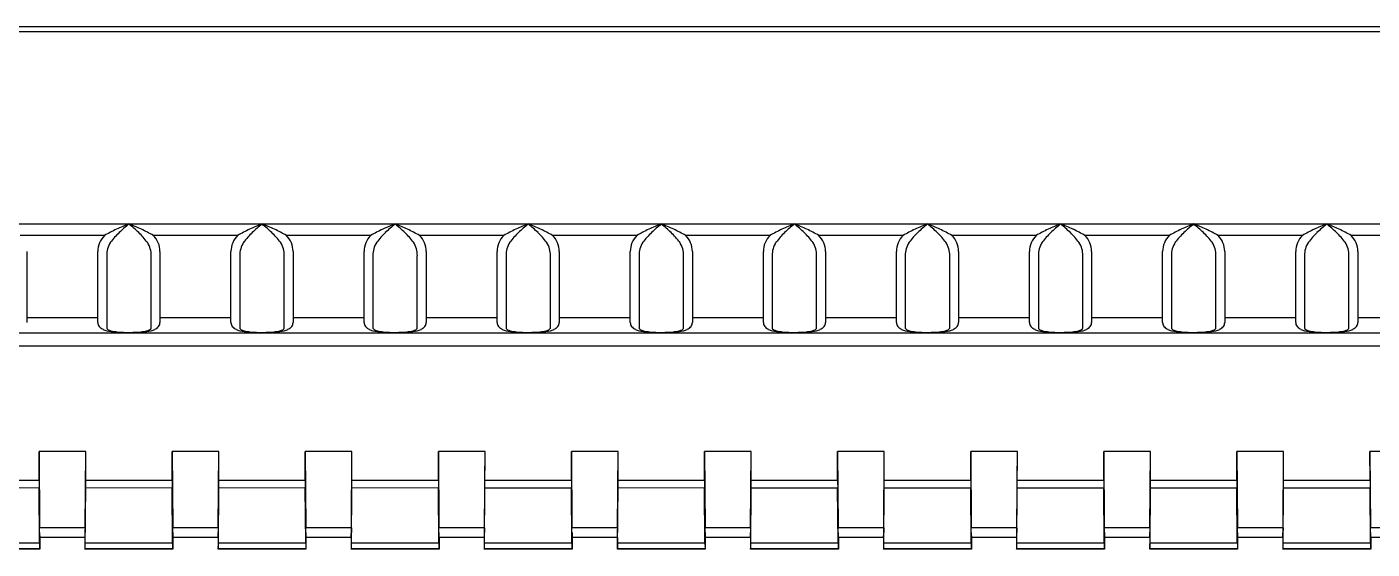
# Model space of a CAD drawing. Extents: x 0 to 137, y -8 to 70.
# Drawn here: x 30.2 to 60.52, y 10.03 to 21.8 of the extents above; entities that cross this region are included whole.
import ezdxf

# ---------------------------------------------------------------- set-up
doc = ezdxf.new("R2010")
doc.units = 0
doc.header["$LTSCALE"] = 0.5
doc.layers.add('MSM_CONTINUOUS', color=7, linetype='CONTINUOUS')

msp = doc.modelspace()

# ---------------------------------------------------------------- linework, layer by layer
at = {"layer": 'MSM_CONTINUOUS'}
for p, q in [((95.7, 21.802), (5.3, 21.802)), ((95.7, 21.691), (5.3, 21.691)), ((5.3, 17.36), (95.7, 17.36)), ((31.951, 17.099), (30.049, 17.099)), ((34.951, 17.099), (33.049, 17.099)), ((37.951, 17.099), (36.049, 17.099)), ((40.951, 17.099), (39.049, 17.099)), ((43.951, 17.099), (42.049, 17.099)), ((46.951, 17.099), (45.049, 17.099)), ((49.951, 17.099), (48.049, 17.099)), ((52.951, 17.099), (51.049, 17.099)), ((55.951, 17.099), (54.05, 17.099)), ((58.951, 17.099), (57.05, 17.099)), ((61.951, 17.099), (60.05, 17.099)), ((30.2, 16.738), (30.2, 15.137)), ((31.8, 15.137), (31.8, 16.738)), ((33.2, 16.738), (33.2, 15.137)), ((34.8, 15.137), (34.8, 16.738)), ((36.2, 16.738), (36.2, 15.137)), ((37.8, 15.137), (37.8, 16.738)), ((39.2, 16.738), (39.2, 15.137)), ((40.8, 15.137), (40.8, 16.738)), ((42.2, 16.738), (42.2, 15.137)), ((43.8, 15.137), (43.8, 16.738)), ((45.2, 16.738), (45.2, 15.137)), ((46.8, 15.137), (46.8, 16.738)), ((48.2, 16.738), (48.2, 15.137)), ((49.8, 15.137), (49.8, 16.738)), ((51.2, 16.738), (51.2, 15.137)), ((52.8, 15.137), (52.8, 16.738)), ((54.2, 16.738), (54.2, 15.137)), ((55.8, 15.137), (55.8, 16.738)), ((57.2, 16.738), (57.2, 15.137)), ((58.8, 15.137), (58.8, 16.738)), ((60.2, 16.738), (60.2, 15.137)), ((32, 16.643), (32, 15.014)), ((33, 15.014), (33, 16.643)), ((35, 16.643), (35, 15.014)), ((36, 15.014), (36, 16.643)), ((38, 16.643), (38, 15.014)), ((39, 15.014), (39, 16.643)), ((41, 16.643), (41, 15.014)), ((42, 15.014), (42, 16.643)), ((44, 16.643), (44, 15.014)), ((45, 15.014), (45, 16.643)), ((47, 16.643), (47, 15.014)), ((48, 15.014), (48, 16.643)), ((50, 16.643), (50, 15.014)), ((51, 15.014), (51, 16.643)), ((53, 16.643), (53, 15.014)), ((54, 15.014), (54, 16.643)), ((56, 16.643), (56, 15.014)), ((57, 15.014), (57, 16.643)), ((59, 16.643), (59, 15.014)), ((60, 15.014), (60, 16.643)), ((31.8, 15.242), (30.2, 15.242)), ((34.8, 15.242), (33.2, 15.242)), ((37.8, 15.242), (36.2, 15.242)), ((40.8, 15.242), (39.2, 15.242)), ((43.8, 15.242), (42.2, 15.242)), ((46.8, 15.242), (45.2, 15.242)), ((49.8, 15.242), (48.2, 15.242)), ((52.8, 15.242), (51.2, 15.242)), ((55.8, 15.242), (54.2, 15.242)), ((58.8, 15.242), (57.2, 15.242)), ((61.8, 15.242), (60.2, 15.242)), ((95.7, 14.897), (5.3, 14.897)), ((22, 14.609), (95.7, 14.609)), ((31.526, 12.231), (30.474, 12.231)), ((30.475, 11.579), (30.474, 12.231)), ((30.474, 12.231), (30.486, 10.508)), ((31.514, 10.508), (31.526, 12.231)), ((31.525, 11.579), (31.526, 12.231)), ((34.526, 12.231), (33.474, 12.231)), ((33.475, 11.579), (33.474, 12.231)), ((33.474, 12.231), (33.486, 10.508)), ((34.514, 10.508), (34.526, 12.231)), ((34.525, 11.579), (34.526, 12.231)), ((37.526, 12.231), (36.474, 12.231)), ((36.475, 11.579), (36.474, 12.231)), ((36.474, 12.231), (36.486, 10.508)), ((37.514, 10.508), (37.526, 12.231)), ((37.525, 11.579), (37.526, 12.231)), ((40.526, 12.231), (39.474, 12.231)), ((39.475, 11.579), (39.474, 12.231)), ((39.474, 12.231), (39.486, 10.508)), ((40.514, 10.508), (40.526, 12.231)), ((40.525, 11.579), (40.526, 12.231)), ((43.526, 12.231), (42.474, 12.231)), ((42.475, 11.579), (42.474, 12.231)), ((42.474, 12.231), (42.486, 10.508)), ((43.514, 10.508), (43.526, 12.231)), ((43.525, 11.579), (43.526, 12.231)), ((46.526, 12.231), (45.474, 12.231)), ((45.475, 11.579), (45.474, 12.231)), ((45.474, 12.231), (45.486, 10.508)), ((46.514, 10.508), (46.526, 12.231)), ((46.525, 11.579), (46.526, 12.231)), ((49.526, 12.231), (48.474, 12.231)), ((48.475, 11.579), (48.474, 12.231)), ((48.474, 12.231), (48.486, 10.508)), ((49.514, 10.508), (49.526, 12.231)), ((49.525, 11.579), (49.526, 12.231)), ((52.526, 12.231), (51.474, 12.231)), ((51.475, 11.579), (51.474, 12.231)), ((51.474, 12.231), (51.486, 10.508)), ((52.514, 10.508), (52.526, 12.231)), ((52.525, 11.579), (52.526, 12.231)), ((55.526, 12.231), (54.474, 12.231)), ((54.475, 11.579), (54.474, 12.231)), ((54.474, 12.231), (54.486, 10.508)), ((55.514, 10.508), (55.526, 12.231)), ((55.525, 11.579), (55.526, 12.231)), ((58.526, 12.231), (57.474, 12.231)), ((57.475, 11.579), (57.474, 12.231)), ((57.474, 12.231), (57.486, 10.508)), ((58.514, 10.508), (58.526, 12.231)), ((58.525, 11.579), (58.526, 12.231)), ((61.526, 12.231), (60.474, 12.231)), ((60.475, 11.579), (60.474, 12.231)), ((60.474, 12.231), (60.486, 10.508)), ((30.475, 11.579), (28.525, 11.579)), ((33.475, 11.579), (31.525, 11.579)), ((36.475, 11.579), (34.525, 11.579)), ((39.475, 11.579), (37.525, 11.579)), ((42.475, 11.579), (40.525, 11.579)), ((45.475, 11.579), (43.525, 11.579)), ((48.475, 11.579), (46.525, 11.579)), ((51.475, 11.579), (49.525, 11.579)), ((54.475, 11.579), (52.525, 11.579)), ((57.475, 11.579), (55.525, 11.579)), ((60.475, 11.579), (58.525, 11.579)), ((30.475, 11.408), (28.525, 11.407)), ((30.484, 10.169), (30.475, 11.407)), ((31.516, 10.169), (31.525, 11.408)), ((33.475, 11.408), (31.525, 11.407)), ((33.484, 10.169), (33.475, 11.407)), ((34.516, 10.169), (34.525, 11.408)), ((36.475, 11.408), (34.525, 11.407)), ((36.484, 10.169), (36.475, 11.407)), ((37.516, 10.169), (37.525, 11.408)), ((39.475, 11.408), (37.525, 11.407)), ((39.484, 10.169), (39.475, 11.407)), ((40.516, 10.169), (40.525, 11.408)), ((42.475, 11.407), (40.525, 11.407)), ((42.484, 10.169), (42.475, 11.407)), ((43.516, 10.169), (43.525, 11.408)), ((45.475, 11.408), (43.525, 11.407)), ((45.484, 10.169), (45.475, 11.407)), ((46.516, 10.169), (46.525, 11.408)), ((48.475, 11.407), (46.525, 11.407)), ((48.484, 10.169), (48.475, 11.407)), ((49.516, 10.169), (49.525, 11.408)), ((51.475, 11.407), (49.525, 11.407)), ((51.484, 10.169), (51.475, 11.407)), ((52.516, 10.169), (52.525, 11.408)), ((54.475, 11.407), (52.525, 11.407)), ((54.484, 10.169), (54.475, 11.407)), ((55.516, 10.169), (55.525, 11.408)), ((57.475, 11.407), (55.525, 11.407)), ((57.484, 10.169), (57.475, 11.407)), ((58.516, 10.169), (58.525, 11.408)), ((60.475, 11.407), (58.525, 11.407)), ((60.484, 10.169), (60.475, 11.407)), ((31.514, 10.508), (30.486, 10.508)), ((34.514, 10.508), (33.486, 10.508)), ((37.514, 10.508), (36.486, 10.508)), ((40.514, 10.508), (39.486, 10.508)), ((43.514, 10.508), (42.486, 10.508)), ((46.514, 10.508), (45.486, 10.508)), ((49.514, 10.508), (48.486, 10.508)), ((52.514, 10.508), (51.486, 10.508)), ((55.514, 10.508), (54.486, 10.508)), ((58.514, 10.508), (57.486, 10.508)), ((61.514, 10.508), (60.486, 10.508)), ((30.491, 10.031), (28.509, 10.031)), ((28.514, 10.041), (30.486, 10.041)), ((28.516, 10.169), (30.484, 10.169)), ((30.491, 10.031), (30.486, 10.041)), ((30.49, 10.295), (30.491, 10.293)), ((31.51, 10.295), (30.49, 10.295)), ((30.491, 10.293), (30.491, 10.031)), ((31.509, 10.293), (30.491, 10.293)), ((31.51, 10.295), (31.509, 10.293)), ((31.509, 10.293), (31.509, 10.031)), ((31.509, 10.031), (31.514, 10.041)), ((33.491, 10.031), (31.509, 10.031)), ((31.514, 10.041), (33.486, 10.041)), ((31.516, 10.169), (33.484, 10.169)), ((33.491, 10.031), (33.486, 10.041)), ((33.49, 10.295), (33.491, 10.293)), ((34.51, 10.295), (33.49, 10.295)), ((33.491, 10.293), (33.491, 10.031)), ((34.509, 10.293), (33.491, 10.293)), ((34.51, 10.295), (34.509, 10.293)), ((34.509, 10.293), (34.509, 10.031)), ((34.509, 10.031), (34.514, 10.041)), ((36.491, 10.031), (34.509, 10.031)), ((34.514, 10.041), (36.486, 10.041)), ((34.516, 10.169), (36.484, 10.169)), ((36.491, 10.031), (36.486, 10.041)), ((36.49, 10.295), (36.491, 10.293)), ((37.51, 10.295), (36.49, 10.295)), ((36.491, 10.293), (36.491, 10.031)), ((37.509, 10.293), (36.491, 10.293)), ((37.51, 10.295), (37.509, 10.293)), ((37.509, 10.293), (37.509, 10.031)), ((37.509, 10.031), (37.514, 10.041)), ((39.491, 10.031), (37.509, 10.031)), ((37.514, 10.041), (39.486, 10.041)), ((37.516, 10.169), (39.484, 10.169)), ((39.491, 10.031), (39.486, 10.041)), ((39.49, 10.295), (39.491, 10.293)), ((40.51, 10.295), (39.49, 10.295)), ((39.491, 10.293), (39.491, 10.031)), ((40.509, 10.293), (39.491, 10.293)), ((40.51, 10.295), (40.509, 10.293)), ((40.509, 10.293), (40.509, 10.031)), ((40.509, 10.031), (40.514, 10.041)), ((42.491, 10.031), (40.509, 10.031)), ((40.514, 10.041), (42.486, 10.041)), ((40.516, 10.169), (42.484, 10.169)), ((42.491, 10.031), (42.486, 10.041)), ((42.49, 10.295), (42.491, 10.293)), ((43.51, 10.295), (42.49, 10.295)), ((42.491, 10.293), (42.491, 10.031)), ((43.509, 10.293), (42.491, 10.293)), ((43.51, 10.295), (43.509, 10.293)), ((43.509, 10.293), (43.509, 10.031)), ((43.509, 10.031), (43.514, 10.041)), ((45.491, 10.031), (43.509, 10.031)), ((43.514, 10.041), (45.486, 10.041)), ((43.516, 10.169), (45.484, 10.169)), ((45.491, 10.031), (45.486, 10.041)), ((45.49, 10.295), (45.491, 10.293)), ((46.51, 10.295), (45.49, 10.295)), ((45.491, 10.293), (45.491, 10.031)), ((46.509, 10.293), (45.491, 10.293)), ((46.51, 10.295), (46.509, 10.293)), ((46.509, 10.293), (46.509, 10.031)), ((46.509, 10.031), (46.514, 10.041)), ((48.491, 10.031), (46.509, 10.031)), ((46.514, 10.041), (48.486, 10.041)), ((46.516, 10.169), (48.484, 10.169)), ((48.491, 10.031), (48.486, 10.041)), ((48.49, 10.295), (48.491, 10.293)), ((49.51, 10.295), (48.49, 10.295)), ((48.491, 10.293), (48.491, 10.031)), ((49.509, 10.293), (48.491, 10.293)), ((49.51, 10.295), (49.509, 10.293)), ((49.509, 10.293), (49.509, 10.031)), ((49.509, 10.031), (49.514, 10.041)), ((51.491, 10.031), (49.509, 10.031)), ((49.514, 10.041), (51.486, 10.041)), ((49.516, 10.169), (51.484, 10.169)), ((51.491, 10.031), (51.486, 10.041)), ((51.49, 10.295), (51.491, 10.293)), ((52.51, 10.295), (51.49, 10.295)), ((51.491, 10.293), (51.491, 10.031)), ((52.509, 10.293), (51.491, 10.293)), ((52.51, 10.295), (52.509, 10.293)), ((52.509, 10.293), (52.509, 10.031)), ((52.509, 10.031), (52.514, 10.041)), ((54.491, 10.031), (52.509, 10.031)), ((52.514, 10.041), (54.486, 10.041)), ((52.516, 10.169), (54.484, 10.169)), ((54.491, 10.031), (54.486, 10.041)), ((54.49, 10.295), (54.491, 10.293)), ((55.51, 10.295), (54.49, 10.295)), ((54.491, 10.293), (54.491, 10.031)), ((55.509, 10.293), (54.491, 10.293)), ((55.51, 10.295), (55.509, 10.293)), ((55.509, 10.293), (55.509, 10.031)), ((55.509, 10.031), (55.514, 10.041)), ((57.491, 10.031), (55.509, 10.031)), ((55.514, 10.041), (57.486, 10.041)), ((55.516, 10.169), (57.484, 10.169)), ((57.491, 10.031), (57.486, 10.041)), ((57.49, 10.295), (57.491, 10.293)), ((58.51, 10.295), (57.49, 10.295)), ((57.491, 10.293), (57.491, 10.031)), ((58.509, 10.293), (57.491, 10.293)), ((58.51, 10.295), (58.509, 10.293)), ((58.509, 10.293), (58.509, 10.031)), ((58.509, 10.031), (58.514, 10.041)), ((60.491, 10.031), (58.509, 10.031)), ((58.514, 10.041), (60.486, 10.041)), ((58.516, 10.169), (60.484, 10.169)), ((60.491, 10.031), (60.486, 10.041)), ((60.49, 10.295), (60.491, 10.293)), ((61.51, 10.295), (60.49, 10.295)), ((60.491, 10.293), (60.491, 10.031)), ((61.509, 10.293), (60.491, 10.293))]:
    msp.add_line(p, q, dxfattribs=at)
for centre, radius, start, end in [((35.323, 10.343), 7.563, 111.9132, 114.2195), ((34.869, 14.442), 3.758, 129.0854, 133.5604), ((29.677, 10.343), 7.563, 65.7805, 68.0868), ((30.131, 14.442), 3.758, 46.4396, 50.9146), ((38.323, 10.343), 7.563, 111.9132, 114.2195), ((37.869, 14.442), 3.758, 129.0854, 133.5604), ((32.677, 10.343), 7.563, 65.7805, 68.0868), ((33.131, 14.442), 3.758, 46.4396, 50.9146), ((41.323, 10.343), 7.563, 111.9132, 114.2195), ((40.869, 14.442), 3.758, 129.0854, 133.5604), ((35.677, 10.343), 7.563, 65.7805, 68.0868), ((36.131, 14.442), 3.758, 46.4396, 50.9146), ((44.323, 10.343), 7.563, 111.9132, 114.2195), ((43.869, 14.442), 3.758, 129.0854, 133.5604), ((38.677, 10.343), 7.563, 65.7805, 68.0868), ((39.131, 14.442), 3.758, 46.4396, 50.9146), ((47.323, 10.343), 7.563, 111.9132, 114.2195), ((46.869, 14.442), 3.758, 129.0854, 133.5604), ((41.677, 10.343), 7.563, 65.7805, 68.0868), ((42.131, 14.442), 3.758, 46.4396, 50.9146), ((50.323, 10.343), 7.563, 111.9132, 114.2195), ((49.869, 14.442), 3.758, 129.0854, 133.5604), ((44.677, 10.343), 7.563, 65.7805, 68.0868), ((45.131, 14.442), 3.758, 46.4396, 50.9146), ((53.323, 10.343), 7.563, 111.9132, 114.2195), ((52.869, 14.442), 3.758, 129.0854, 133.5604), ((47.677, 10.343), 7.563, 65.7805, 68.0868), ((48.131, 14.442), 3.758, 46.4396, 50.9146), ((56.323, 10.343), 7.563, 111.9132, 114.2195), ((55.869, 14.442), 3.758, 129.0854, 133.5604), ((50.677, 10.343), 7.563, 65.7805, 68.0868), ((51.131, 14.442), 3.758, 46.4396, 50.9146), ((59.323, 10.343), 7.563, 111.9132, 114.2195), ((58.869, 14.442), 3.758, 129.0854, 133.5604), ((53.677, 10.343), 7.563, 65.7805, 68.0868), ((54.131, 14.442), 3.758, 46.4396, 50.9146), ((62.323, 10.343), 7.563, 111.9132, 114.2195), ((61.869, 14.442), 3.758, 129.0854, 133.5604), ((56.677, 10.343), 7.563, 65.7805, 68.0868), ((57.131, 14.442), 3.758, 46.4396, 50.9146), ((32.307, 16.738), 0.507, 134.668, 180), ((33.433, 14.604), 2.903, 114.7128, 120.7223), ((33.37, 16.01), 1.589, 133.3172, 143.903), ((31.63, 16.01), 1.589, 36.097, 46.6828), ((31.567, 14.604), 2.903, 59.2777, 65.2872), ((32.693, 16.738), 0.507, 0, 45.332), ((35.307, 16.738), 0.507, 134.668, 180), ((36.433, 14.604), 2.903, 114.7128, 120.7223), ((36.37, 16.01), 1.589, 133.3172, 143.903), ((34.63, 16.01), 1.589, 36.097, 46.6828), ((34.567, 14.604), 2.903, 59.2777, 65.2872), ((35.693, 16.738), 0.507, 0, 45.332), ((38.307, 16.738), 0.507, 134.668, 180), ((39.433, 14.604), 2.903, 114.7128, 120.7223), ((39.37, 16.01), 1.589, 133.3172, 143.903), ((37.63, 16.01), 1.589, 36.097, 46.6828), ((37.567, 14.604), 2.903, 59.2777, 65.2872), ((38.693, 16.738), 0.507, 0, 45.332), ((41.307, 16.738), 0.507, 134.668, 180), ((42.433, 14.604), 2.903, 114.7128, 120.7223), ((42.37, 16.01), 1.589, 133.3172, 143.903), ((40.63, 16.01), 1.589, 36.097, 46.6828), ((40.567, 14.604), 2.903, 59.2777, 65.2872), ((41.693, 16.738), 0.507, 0, 45.332), ((44.307, 16.738), 0.507, 134.668, 180), ((45.433, 14.604), 2.903, 114.7128, 120.7223), ((45.37, 16.01), 1.589, 133.3172, 143.903), ((43.63, 16.01), 1.589, 36.097, 46.6828), ((43.567, 14.604), 2.903, 59.2777, 65.2872), ((44.693, 16.738), 0.507, 0, 45.332), ((47.307, 16.738), 0.507, 134.668, 180), ((48.433, 14.604), 2.903, 114.7128, 120.7223), ((48.37, 16.01), 1.589, 133.3172, 143.903), ((46.63, 16.01), 1.589, 36.097, 46.6828), ((46.567, 14.604), 2.903, 59.2777, 65.2872), ((47.693, 16.738), 0.507, 0, 45.332), ((50.307, 16.738), 0.507, 134.668, 180), ((51.433, 14.604), 2.903, 114.7128, 120.7223), ((51.37, 16.01), 1.589, 133.3172, 143.903), ((49.63, 16.01), 1.589, 36.097, 46.6828), ((49.567, 14.604), 2.903, 59.2777, 65.2872), ((50.693, 16.738), 0.507, 0, 45.332), ((53.307, 16.738), 0.507, 134.668, 180), ((54.433, 14.604), 2.903, 114.7128, 120.7223), ((54.37, 16.01), 1.589, 133.3172, 143.903), ((52.63, 16.01), 1.589, 36.097, 46.6828), ((52.567, 14.604), 2.903, 59.2777, 65.2872), ((53.693, 16.738), 0.507, 0, 45.332), ((56.307, 16.738), 0.507, 134.668, 180), ((57.433, 14.604), 2.903, 114.7128, 120.7223), ((57.37, 16.01), 1.589, 133.3172, 143.903), ((55.63, 16.01), 1.589, 36.097, 46.6828), ((55.567, 14.604), 2.903, 59.2777, 65.2872), ((56.693, 16.738), 0.507, 0, 45.332), ((59.307, 16.738), 0.507, 134.668, 180), ((60.433, 14.604), 2.903, 114.7128, 120.7223), ((60.37, 16.01), 1.589, 133.3172, 143.903), ((58.63, 16.01), 1.589, 36.097, 46.6828), ((58.567, 14.604), 2.903, 59.2777, 65.2872), ((59.693, 16.738), 0.507, 0, 45.332), ((32.513, 16.661), 0.514, 146.344, 182.0334), ((32.487, 16.661), 0.514, 357.9666, 33.656), ((35.513, 16.661), 0.514, 146.344, 182.0334), ((35.487, 16.661), 0.514, 357.9666, 33.656), ((38.513, 16.661), 0.514, 146.344, 182.0334), ((38.487, 16.661), 0.514, 357.9666, 33.656), ((41.513, 16.661), 0.514, 146.344, 182.0334), ((41.487, 16.661), 0.514, 357.9666, 33.656), ((44.513, 16.661), 0.514, 146.344, 182.0334), ((44.487, 16.661), 0.514, 357.9666, 33.656), ((47.513, 16.661), 0.514, 146.344, 182.0334), ((47.487, 16.661), 0.514, 357.9666, 33.656), ((50.513, 16.661), 0.514, 146.344, 182.0334), ((50.487, 16.661), 0.514, 357.9666, 33.656), ((53.513, 16.661), 0.514, 146.344, 182.0334), ((53.487, 16.661), 0.514, 357.9666, 33.656), ((56.513, 16.661), 0.514, 146.344, 182.0334), ((56.487, 16.661), 0.514, 357.9666, 33.656), ((59.513, 16.661), 0.514, 146.344, 182.0334), ((59.487, 16.661), 0.514, 357.9666, 33.656), ((32.014, 15.146), 0.214, 182.3587, 193.8271), ((31.963, 15.149), 0.166, 199.1202, 234.4941), ((32.01, 15.204), 0.238, 232.9792, 235.3049), ((32.055, 15.273), 0.32, 235.7377, 244.2623), ((32.129, 15.433), 0.497, 244.6213, 255.0001), ((32.029, 15.014), 0.029, 180.9888, 226.7034), ((32.314, 16.185), 1.271, 255.6804, 264.9401), ((32.098, 15.088), 0.13, 226.934, 253.066), ((32.275, 15.591), 0.663, 251.1039, 263.7348), ((32.44, 16.752), 1.836, 262.5612, 266.6269), ((32.435, 17.242), 2.336, 264.2875, 266.6614), ((32.499, 18.638), 3.732, 266.9185, 273.0815), ((32.487, 17.775), 2.86, 266.8922, 270.249), ((32.513, 17.789), 2.873, 269.7356, 273.1015), ((32.56, 16.752), 1.836, 273.3731, 277.4388), ((32.565, 17.242), 2.336, 273.3386, 275.7125), ((32.725, 15.591), 0.663, 276.2652, 288.8961), ((32.686, 16.185), 1.271, 275.0599, 284.3196), ((32.902, 15.088), 0.13, 286.934, 313.066), ((32.971, 15.014), 0.029, 313.2966, 359.0112), ((32.871, 15.433), 0.497, 284.9999, 295.3787), ((32.945, 15.273), 0.32, 295.7377, 304.2623), ((32.99, 15.204), 0.238, 304.6951, 307.0208), ((33.037, 15.149), 0.166, 305.5059, 340.8798), ((32.986, 15.146), 0.214, 346.1729, 357.6413), ((35.014, 15.146), 0.214, 182.3587, 193.8271), ((34.963, 15.149), 0.166, 199.1202, 234.4941), ((35.01, 15.204), 0.238, 232.9792, 235.3049), ((35.055, 15.273), 0.32, 235.7377, 244.2623), ((35.129, 15.433), 0.497, 244.6213, 255.0001), ((35.029, 15.014), 0.029, 180.9888, 226.7034), ((35.314, 16.185), 1.271, 255.6804, 264.9401), ((35.098, 15.088), 0.13, 226.934, 253.066), ((35.275, 15.591), 0.663, 251.1039, 263.7348), ((35.44, 16.752), 1.836, 262.5612, 266.6269), ((35.435, 17.242), 2.336, 264.2875, 266.6614), ((35.499, 18.638), 3.732, 266.9185, 273.0815), ((35.487, 17.775), 2.86, 266.8922, 270.249), ((35.513, 17.789), 2.873, 269.7356, 273.1015), ((35.56, 16.752), 1.836, 273.3731, 277.4388), ((35.565, 17.242), 2.336, 273.3386, 275.7125), ((35.725, 15.591), 0.663, 276.2652, 288.8961), ((35.686, 16.185), 1.271, 275.0599, 284.3196), ((35.902, 15.088), 0.13, 286.934, 313.066), ((35.971, 15.014), 0.029, 313.2966, 359.0112), ((35.871, 15.433), 0.497, 284.9999, 295.3787), ((35.945, 15.273), 0.32, 295.7377, 304.2623), ((35.99, 15.204), 0.238, 304.6951, 307.0208), ((36.037, 15.149), 0.166, 305.5059, 340.8798), ((35.986, 15.146), 0.214, 346.1729, 357.6413), ((38.014, 15.146), 0.214, 182.3587, 193.8271), ((37.963, 15.149), 0.166, 199.1202, 234.4941), ((38.01, 15.204), 0.238, 232.9792, 235.3049), ((38.055, 15.273), 0.32, 235.7377, 244.2623), ((38.129, 15.433), 0.497, 244.6213, 255.0001), ((38.029, 15.014), 0.029, 180.9888, 226.7034), ((38.314, 16.185), 1.271, 255.6804, 264.9401), ((38.098, 15.088), 0.13, 226.934, 253.066), ((38.275, 15.591), 0.663, 251.1039, 263.7348), ((38.44, 16.752), 1.836, 262.5612, 266.6269), ((38.435, 17.242), 2.336, 264.2875, 266.6614), ((38.499, 18.638), 3.732, 266.9185, 273.0815), ((38.487, 17.775), 2.86, 266.8922, 270.249), ((38.513, 17.789), 2.873, 269.7356, 273.1015), ((38.56, 16.752), 1.836, 273.3731, 277.4388), ((38.565, 17.242), 2.336, 273.3386, 275.7125), ((38.725, 15.591), 0.663, 276.2652, 288.8961), ((38.686, 16.185), 1.271, 275.0599, 284.3196), ((38.902, 15.088), 0.13, 286.934, 313.066), ((38.971, 15.014), 0.029, 313.2966, 359.0112), ((38.871, 15.433), 0.497, 284.9999, 295.3787), ((38.945, 15.273), 0.32, 295.7377, 304.2623), ((38.99, 15.204), 0.238, 304.6951, 307.0208), ((39.037, 15.149), 0.166, 305.5059, 340.8798), ((38.986, 15.146), 0.214, 346.1729, 357.6413), ((41.014, 15.146), 0.214, 182.3587, 193.8271), ((40.963, 15.149), 0.166, 199.1202, 234.4941), ((41.01, 15.204), 0.238, 232.9792, 235.3049), ((41.055, 15.273), 0.32, 235.7377, 244.2623), ((41.129, 15.433), 0.497, 244.6213, 255.0001), ((41.029, 15.014), 0.029, 180.9888, 226.7034), ((41.314, 16.185), 1.271, 255.6804, 264.9401), ((41.098, 15.088), 0.13, 226.934, 253.066), ((41.275, 15.591), 0.663, 251.1039, 263.7348), ((41.44, 16.752), 1.836, 262.5612, 266.6269), ((41.435, 17.242), 2.336, 264.2875, 266.6614), ((41.499, 18.638), 3.732, 266.9185, 273.0815), ((41.487, 17.775), 2.86, 266.8922, 270.249), ((41.513, 17.789), 2.873, 269.7356, 273.1015), ((41.56, 16.752), 1.836, 273.3731, 277.4388), ((41.565, 17.242), 2.336, 273.3386, 275.7125), ((41.725, 15.591), 0.663, 276.2652, 288.8961), ((41.686, 16.185), 1.271, 275.0599, 284.3196), ((41.902, 15.088), 0.13, 286.934, 313.066), ((41.971, 15.014), 0.029, 313.2966, 359.0112), ((41.871, 15.433), 0.497, 284.9999, 295.3787), ((41.945, 15.273), 0.32, 295.7377, 304.2623), ((41.99, 15.204), 0.238, 304.6951, 307.0208), ((42.037, 15.149), 0.166, 305.5059, 340.8798), ((41.986, 15.146), 0.214, 346.1729, 357.6413), ((44.014, 15.146), 0.214, 182.3587, 193.8271), ((43.963, 15.149), 0.166, 199.1202, 234.4941), ((44.01, 15.204), 0.238, 232.9792, 235.3049), ((44.055, 15.273), 0.32, 235.7377, 244.2623), ((44.129, 15.433), 0.497, 244.6213, 255.0001), ((44.029, 15.014), 0.029, 180.9888, 226.7034), ((44.314, 16.185), 1.271, 255.6804, 264.9401), ((44.098, 15.088), 0.13, 226.934, 253.066), ((44.275, 15.591), 0.663, 251.1039, 263.7348), ((44.44, 16.752), 1.836, 262.5612, 266.6269), ((44.435, 17.242), 2.336, 264.2875, 266.6614), ((44.499, 18.638), 3.732, 266.9185, 273.0815), ((44.487, 17.775), 2.86, 266.8922, 270.249), ((44.513, 17.789), 2.873, 269.7356, 273.1015), ((44.56, 16.752), 1.836, 273.3731, 277.4388), ((44.565, 17.242), 2.336, 273.3386, 275.7125), ((44.725, 15.591), 0.663, 276.2652, 288.8961), ((44.686, 16.185), 1.271, 275.0599, 284.3196), ((44.902, 15.088), 0.13, 286.934, 313.066), ((44.971, 15.014), 0.029, 313.2966, 359.0112), ((44.871, 15.433), 0.497, 284.9999, 295.3787), ((44.945, 15.273), 0.32, 295.7377, 304.2623), ((44.99, 15.204), 0.238, 304.6951, 307.0208), ((45.037, 15.149), 0.166, 305.5059, 340.8798), ((44.986, 15.146), 0.214, 346.1729, 357.6413), ((47.014, 15.146), 0.214, 182.3587, 193.8271), ((46.963, 15.149), 0.166, 199.1202, 234.4941), ((47.01, 15.204), 0.238, 232.9792, 235.3049), ((47.055, 15.273), 0.32, 235.7377, 244.2623), ((47.129, 15.433), 0.497, 244.6213, 255.0001), ((47.029, 15.014), 0.029, 180.9888, 226.7034), ((47.314, 16.185), 1.271, 255.6804, 264.9401), ((47.098, 15.088), 0.13, 226.934, 253.066), ((47.275, 15.591), 0.663, 251.1039, 263.7348), ((47.44, 16.752), 1.836, 262.5612, 266.6269), ((47.435, 17.242), 2.336, 264.2875, 266.6614), ((47.499, 18.638), 3.732, 266.9185, 273.0815), ((47.487, 17.775), 2.86, 266.8922, 270.249), ((47.513, 17.789), 2.873, 269.7356, 273.1015), ((47.56, 16.752), 1.836, 273.3731, 277.4388), ((47.565, 17.242), 2.336, 273.3386, 275.7125), ((47.725, 15.591), 0.663, 276.2652, 288.8961), ((47.686, 16.185), 1.271, 275.0599, 284.3196), ((47.902, 15.088), 0.13, 286.934, 313.066), ((47.971, 15.014), 0.029, 313.2966, 359.0112), ((47.871, 15.433), 0.497, 284.9999, 295.3787), ((47.945, 15.273), 0.32, 295.7377, 304.2623), ((47.99, 15.204), 0.238, 304.6951, 307.0208), ((48.037, 15.149), 0.166, 305.5059, 340.8798), ((47.986, 15.146), 0.214, 346.1729, 357.6413), ((50.014, 15.146), 0.214, 182.3587, 193.8271), ((49.963, 15.149), 0.166, 199.1202, 234.4941), ((50.01, 15.204), 0.238, 232.9792, 235.3049), ((50.055, 15.273), 0.32, 235.7377, 244.2623), ((50.129, 15.433), 0.497, 244.6213, 255.0001), ((50.029, 15.014), 0.029, 180.9888, 226.7034), ((50.314, 16.185), 1.271, 255.6804, 264.9401), ((50.098, 15.088), 0.13, 226.934, 253.066), ((50.275, 15.591), 0.663, 251.1039, 263.7348), ((50.44, 16.752), 1.836, 262.5612, 266.6269), ((50.435, 17.242), 2.336, 264.2875, 266.6614), ((50.499, 18.638), 3.732, 266.9185, 273.0815), ((50.487, 17.775), 2.86, 266.8922, 270.249), ((50.513, 17.789), 2.873, 269.7356, 273.1015), ((50.56, 16.752), 1.836, 273.3731, 277.4388), ((50.565, 17.242), 2.336, 273.3386, 275.7125), ((50.725, 15.591), 0.663, 276.2652, 288.8961), ((50.686, 16.185), 1.271, 275.0599, 284.3196), ((50.902, 15.088), 0.13, 286.934, 313.066), ((50.971, 15.014), 0.029, 313.2966, 359.0112), ((50.871, 15.433), 0.497, 284.9999, 295.3787), ((50.945, 15.273), 0.32, 295.7377, 304.2623), ((50.99, 15.204), 0.238, 304.6951, 307.0208), ((51.037, 15.149), 0.166, 305.5059, 340.8798), ((50.986, 15.146), 0.214, 346.1729, 357.6413), ((53.014, 15.146), 0.214, 182.3587, 193.8271), ((52.963, 15.149), 0.166, 199.1202, 234.4941), ((53.01, 15.204), 0.238, 232.9792, 235.3049), ((53.055, 15.273), 0.32, 235.7377, 244.2623), ((53.129, 15.433), 0.497, 244.6213, 255.0001), ((53.029, 15.014), 0.029, 180.9888, 226.7034), ((53.314, 16.185), 1.271, 255.6804, 264.9401), ((53.098, 15.088), 0.13, 226.934, 253.066), ((53.275, 15.591), 0.663, 251.1039, 263.7348), ((53.44, 16.752), 1.836, 262.5612, 266.6269), ((53.435, 17.242), 2.336, 264.2875, 266.6614), ((53.499, 18.638), 3.732, 266.9185, 273.0815), ((53.487, 17.775), 2.86, 266.8922, 270.249), ((53.513, 17.789), 2.873, 269.7356, 273.1015), ((53.56, 16.752), 1.836, 273.3731, 277.4388), ((53.565, 17.242), 2.336, 273.3386, 275.7125), ((53.725, 15.591), 0.663, 276.2652, 288.8961), ((53.686, 16.185), 1.271, 275.0599, 284.3196), ((53.902, 15.088), 0.13, 286.934, 313.066), ((53.971, 15.014), 0.029, 313.2966, 359.0112), ((53.871, 15.433), 0.497, 284.9999, 295.3787), ((53.945, 15.273), 0.32, 295.7377, 304.2623), ((53.99, 15.204), 0.238, 304.6951, 307.0208), ((54.037, 15.149), 0.166, 305.5059, 340.8798), ((53.986, 15.146), 0.214, 346.1729, 357.6413), ((56.014, 15.146), 0.214, 182.3587, 193.8271), ((55.963, 15.149), 0.166, 199.1202, 234.4941), ((56.01, 15.204), 0.238, 232.9792, 235.3049), ((56.055, 15.273), 0.32, 235.7377, 244.2623), ((56.129, 15.433), 0.497, 244.6213, 255.0001), ((56.029, 15.014), 0.029, 180.9888, 226.7034), ((56.314, 16.185), 1.271, 255.6804, 264.9401), ((56.098, 15.088), 0.13, 226.934, 253.066), ((56.275, 15.591), 0.663, 251.1039, 263.7348), ((56.44, 16.752), 1.836, 262.5612, 266.6269), ((56.435, 17.242), 2.336, 264.2875, 266.6614), ((56.499, 18.638), 3.732, 266.9185, 273.0815), ((56.487, 17.775), 2.86, 266.8922, 270.249), ((56.513, 17.789), 2.873, 269.7356, 273.1015), ((56.56, 16.752), 1.836, 273.3731, 277.4388), ((56.565, 17.242), 2.336, 273.3386, 275.7125), ((56.725, 15.591), 0.663, 276.2652, 288.8961), ((56.686, 16.185), 1.271, 275.0599, 284.3196), ((56.902, 15.088), 0.13, 286.934, 313.066), ((56.971, 15.014), 0.029, 313.2966, 359.0112), ((56.871, 15.433), 0.497, 284.9999, 295.3787), ((56.945, 15.273), 0.32, 295.7377, 304.2623), ((56.99, 15.204), 0.238, 304.6951, 307.0208), ((57.037, 15.149), 0.166, 305.5059, 340.8798), ((56.986, 15.146), 0.214, 346.1729, 357.6413), ((59.014, 15.146), 0.214, 182.3587, 193.8271), ((58.963, 15.149), 0.166, 199.1202, 234.4941), ((59.01, 15.204), 0.238, 232.9792, 235.3049), ((59.055, 15.273), 0.32, 235.7377, 244.2623), ((59.129, 15.433), 0.497, 244.6213, 255.0001), ((59.029, 15.014), 0.029, 180.9888, 226.7034), ((59.314, 16.185), 1.271, 255.6804, 264.9401), ((59.098, 15.088), 0.13, 226.934, 253.066), ((59.275, 15.591), 0.663, 251.1039, 263.7348), ((59.44, 16.752), 1.836, 262.5612, 266.6269), ((59.435, 17.242), 2.336, 264.2875, 266.6614), ((59.499, 18.638), 3.732, 266.9185, 273.0815), ((59.487, 17.775), 2.86, 266.8922, 270.249), ((59.513, 17.789), 2.873, 269.7356, 273.1015), ((59.56, 16.752), 1.836, 273.3731, 277.4388), ((59.565, 17.242), 2.336, 273.3386, 275.7125), ((59.725, 15.591), 0.663, 276.2652, 288.8961), ((59.686, 16.185), 1.271, 275.0599, 284.3196), ((59.902, 15.088), 0.13, 286.934, 313.066), ((59.971, 15.014), 0.029, 313.2966, 359.0112), ((59.871, 15.433), 0.497, 284.9999, 295.3787), ((59.945, 15.273), 0.32, 295.7377, 304.2623), ((59.99, 15.204), 0.238, 304.6951, 307.0208), ((60.037, 15.149), 0.166, 305.5059, 340.8798), ((59.986, 15.146), 0.214, 346.1729, 357.6413), ((59.401, 11.595), 28.926, 180.0311, 180.3705), ((2.599, 11.595), 28.926, 359.6295, 359.9689), ((62.401, 11.595), 28.926, 180.0311, 180.3705), ((5.599, 11.595), 28.926, 359.6295, 359.9689), ((65.401, 11.595), 28.926, 180.0311, 180.3705), ((8.599, 11.595), 28.926, 359.6295, 359.9689), ((68.401, 11.595), 28.926, 180.0311, 180.3705), ((11.599, 11.595), 28.926, 359.6295, 359.9689), ((71.401, 11.595), 28.926, 180.0311, 180.3705), ((14.599, 11.595), 28.926, 359.6295, 359.9689), ((74.401, 11.595), 28.926, 180.0311, 180.3705), ((17.599, 11.595), 28.926, 359.6295, 359.9689), ((77.401, 11.595), 28.926, 180.0311, 180.3705), ((20.599, 11.595), 28.926, 359.6295, 359.9689), ((80.401, 11.595), 28.926, 180.0311, 180.3705), ((23.599, 11.595), 28.926, 359.6295, 359.9689), ((83.401, 11.595), 28.926, 180.0311, 180.3705), ((26.599, 11.595), 28.926, 359.6295, 359.9689), ((86.401, 11.595), 28.926, 180.0311, 180.3705), ((29.599, 11.595), 28.926, 359.6295, 359.9689), ((89.401, 11.595), 28.926, 180.0311, 180.3705), ((18.512, 10.346), 11.975, 0.2656, 0.7757), ((32.569, 10.401), 2.082, 180, 182.9341), ((29.431, 10.401), 2.082, 357.0659, 0), ((43.488, 10.346), 11.975, 179.2243, 179.7344), ((21.512, 10.346), 11.975, 0.2656, 0.7757), ((35.569, 10.401), 2.082, 180, 182.9341), ((32.431, 10.401), 2.082, 357.0659, 0), ((46.488, 10.346), 11.975, 179.2243, 179.7344), ((24.512, 10.346), 11.975, 0.2656, 0.7757), ((38.569, 10.401), 2.082, 180, 182.9341), ((35.431, 10.401), 2.082, 357.0659, 0), ((49.488, 10.346), 11.975, 179.2243, 179.7344), ((27.512, 10.346), 11.975, 0.2656, 0.7757), ((41.569, 10.401), 2.082, 180, 182.9341), ((38.431, 10.401), 2.082, 357.0659, 0), ((52.488, 10.346), 11.975, 179.2243, 179.7344), ((30.512, 10.346), 11.975, 0.2656, 0.7757), ((44.569, 10.401), 2.082, 180, 182.9341), ((41.431, 10.401), 2.082, 357.0659, 0), ((55.488, 10.346), 11.975, 179.2243, 179.7344), ((33.512, 10.346), 11.975, 0.2656, 0.7757), ((47.569, 10.401), 2.082, 180, 182.9341), ((44.431, 10.401), 2.082, 357.0659, 0), ((58.488, 10.346), 11.975, 179.2243, 179.7344), ((36.512, 10.346), 11.975, 0.2656, 0.7757), ((50.569, 10.401), 2.082, 180, 182.9341), ((47.431, 10.401), 2.082, 357.0659, 0), ((61.488, 10.346), 11.975, 179.2243, 179.7344), ((39.512, 10.346), 11.975, 0.2656, 0.7757), ((53.569, 10.401), 2.082, 180, 182.9341), ((50.431, 10.401), 2.082, 357.0659, 0), ((64.488, 10.346), 11.975, 179.2243, 179.7344), ((42.512, 10.346), 11.975, 0.2656, 0.7757), ((56.569, 10.401), 2.082, 180, 182.9341), ((53.431, 10.401), 2.082, 357.0659, 0), ((67.488, 10.346), 11.975, 179.2243, 179.7344), ((45.512, 10.346), 11.975, 0.2656, 0.7757), ((59.569, 10.401), 2.082, 180, 182.9341), ((56.431, 10.401), 2.082, 357.0659, 0), ((70.488, 10.346), 11.975, 179.2243, 179.7344), ((48.512, 10.346), 11.975, 0.2656, 0.7757), ((62.569, 10.401), 2.082, 180, 182.9341), ((46.179, 10.278), 15.695, 180.3975, 180.631), ((32.357, 10.12), 1.873, 180.4772, 181.0432), ((31.682, 10.1), 1.197, 180.6507, 181.216), ((31.406, 10.09), 0.921, 180.9751, 181.0945), ((31.349, 10.088), 0.864, 181.0291, 181.0903), ((31.257, 10.085), 0.772, 180.9042, 181.3024), ((31.093, 10.078), 0.608, 181.0378, 181.3683), ((30.753, 10.064), 0.268, 180, 184.8905), ((31.247, 10.064), 0.268, 355.1095, 0), ((15.821, 10.278), 15.695, 359.369, 359.6025), ((29.643, 10.12), 1.873, 358.9568, 359.5228), ((30.318, 10.1), 1.197, 358.784, 359.3493), ((30.594, 10.09), 0.921, 358.9055, 359.0249), ((30.651, 10.088), 0.864, 358.9097, 358.9709), ((30.743, 10.085), 0.772, 358.6976, 359.0958), ((30.907, 10.078), 0.608, 358.6317, 358.9622), ((49.179, 10.278), 15.695, 180.3975, 180.631), ((35.357, 10.12), 1.873, 180.4772, 181.0432), ((34.682, 10.1), 1.197, 180.6507, 181.216), ((34.406, 10.09), 0.921, 180.9751, 181.0945), ((34.349, 10.088), 0.864, 181.0291, 181.0903), ((34.257, 10.085), 0.772, 180.9042, 181.3024), ((34.093, 10.078), 0.608, 181.0378, 181.3683), ((33.753, 10.064), 0.268, 180, 184.8905), ((34.247, 10.064), 0.268, 355.1095, 0), ((18.821, 10.278), 15.695, 359.369, 359.6025), ((32.643, 10.12), 1.873, 358.9568, 359.5228), ((33.318, 10.1), 1.197, 358.784, 359.3493), ((33.594, 10.09), 0.921, 358.9055, 359.0249), ((33.651, 10.088), 0.864, 358.9097, 358.9709), ((33.743, 10.085), 0.772, 358.6976, 359.0958), ((33.907, 10.078), 0.608, 358.6317, 358.9622), ((52.179, 10.278), 15.695, 180.3975, 180.631), ((38.357, 10.12), 1.873, 180.4772, 181.0432), ((37.682, 10.1), 1.197, 180.6507, 181.216), ((37.406, 10.09), 0.921, 180.9751, 181.0945), ((37.349, 10.088), 0.864, 181.0291, 181.0903), ((37.257, 10.085), 0.772, 180.9042, 181.3024), ((37.093, 10.078), 0.608, 181.0378, 181.3683), ((36.753, 10.064), 0.268, 180, 184.8905), ((37.247, 10.064), 0.268, 355.1095, 0), ((21.821, 10.278), 15.695, 359.369, 359.6025), ((35.643, 10.12), 1.873, 358.9568, 359.5228), ((36.318, 10.1), 1.197, 358.784, 359.3493), ((36.594, 10.09), 0.921, 358.9055, 359.0249), ((36.651, 10.088), 0.864, 358.9097, 358.9709), ((36.743, 10.085), 0.772, 358.6976, 359.0958), ((36.907, 10.078), 0.608, 358.6317, 358.9622), ((55.179, 10.278), 15.695, 180.3975, 180.631), ((41.357, 10.12), 1.873, 180.4772, 181.0432), ((40.682, 10.1), 1.197, 180.6507, 181.216), ((40.406, 10.09), 0.921, 180.9751, 181.0945), ((40.349, 10.088), 0.864, 181.0291, 181.0903), ((40.257, 10.085), 0.772, 180.9042, 181.3024), ((40.093, 10.078), 0.608, 181.0378, 181.3683), ((39.753, 10.064), 0.268, 180, 184.8905), ((40.247, 10.064), 0.268, 355.1095, 0), ((24.821, 10.278), 15.695, 359.369, 359.6025), ((38.643, 10.12), 1.873, 358.9568, 359.5228), ((39.318, 10.1), 1.197, 358.784, 359.3493), ((39.594, 10.09), 0.921, 358.9055, 359.0249), ((39.651, 10.088), 0.864, 358.9097, 358.9709), ((39.743, 10.085), 0.772, 358.6976, 359.0958), ((39.907, 10.078), 0.608, 358.6317, 358.9622), ((58.179, 10.278), 15.695, 180.3975, 180.631), ((44.357, 10.12), 1.873, 180.4772, 181.0432), ((43.682, 10.1), 1.197, 180.6507, 181.216), ((43.406, 10.09), 0.921, 180.9751, 181.0945), ((43.349, 10.088), 0.864, 181.0291, 181.0903), ((43.257, 10.085), 0.772, 180.9042, 181.3024), ((43.093, 10.078), 0.608, 181.0378, 181.3683), ((42.753, 10.064), 0.268, 180, 184.8905), ((43.247, 10.064), 0.268, 355.1095, 0), ((27.821, 10.278), 15.695, 359.369, 359.6025), ((41.643, 10.12), 1.873, 358.9568, 359.5228), ((42.318, 10.1), 1.197, 358.784, 359.3493), ((42.594, 10.09), 0.921, 358.9055, 359.0249), ((42.651, 10.088), 0.864, 358.9097, 358.9709), ((42.743, 10.085), 0.772, 358.6976, 359.0958), ((42.907, 10.078), 0.608, 358.6317, 358.9622), ((61.179, 10.278), 15.695, 180.3975, 180.631), ((47.357, 10.12), 1.873, 180.4772, 181.0432), ((46.682, 10.1), 1.197, 180.6507, 181.216), ((46.406, 10.09), 0.921, 180.9751, 181.0945), ((46.349, 10.088), 0.864, 181.0291, 181.0903), ((46.257, 10.085), 0.772, 180.9042, 181.3024), ((46.093, 10.078), 0.608, 181.0378, 181.3683), ((45.753, 10.064), 0.268, 180, 184.8905), ((46.247, 10.064), 0.268, 355.1095, 0), ((30.821, 10.278), 15.695, 359.369, 359.6025), ((44.643, 10.12), 1.873, 358.9568, 359.5228), ((45.318, 10.1), 1.197, 358.784, 359.3493), ((45.594, 10.09), 0.921, 358.9055, 359.0249), ((45.651, 10.088), 0.864, 358.9097, 358.9709), ((45.743, 10.085), 0.772, 358.6976, 359.0958), ((45.907, 10.078), 0.608, 358.6317, 358.9622), ((64.179, 10.278), 15.695, 180.3975, 180.631), ((50.357, 10.12), 1.873, 180.4772, 181.0432), ((49.682, 10.1), 1.197, 180.6507, 181.216), ((49.406, 10.09), 0.921, 180.9751, 181.0945), ((49.349, 10.088), 0.864, 181.0291, 181.0903), ((49.257, 10.085), 0.772, 180.9042, 181.3024), ((49.093, 10.078), 0.608, 181.0378, 181.3683), ((48.753, 10.064), 0.268, 180, 184.8905), ((49.247, 10.064), 0.268, 355.1095, 0), ((33.821, 10.278), 15.695, 359.369, 359.6025), ((47.643, 10.12), 1.873, 358.9568, 359.5228), ((48.318, 10.1), 1.197, 358.784, 359.3493), ((48.594, 10.09), 0.921, 358.9055, 359.0249), ((48.651, 10.088), 0.864, 358.9097, 358.9709), ((48.743, 10.085), 0.772, 358.6976, 359.0958), ((48.907, 10.078), 0.608, 358.6317, 358.9622), ((67.179, 10.278), 15.695, 180.3975, 180.631), ((53.357, 10.12), 1.873, 180.4772, 181.0432), ((52.682, 10.1), 1.197, 180.6507, 181.216), ((52.406, 10.09), 0.921, 180.9751, 181.0945), ((52.349, 10.088), 0.864, 181.0291, 181.0903), ((52.257, 10.085), 0.772, 180.9042, 181.3024), ((52.093, 10.078), 0.608, 181.0378, 181.3683), ((51.753, 10.064), 0.268, 180, 184.8905), ((52.247, 10.064), 0.268, 355.1095, 0), ((36.821, 10.278), 15.695, 359.369, 359.6025), ((50.643, 10.12), 1.873, 358.9568, 359.5228), ((51.318, 10.1), 1.197, 358.784, 359.3493), ((51.594, 10.09), 0.921, 358.9055, 359.0249), ((51.651, 10.088), 0.864, 358.9097, 358.9709), ((51.743, 10.085), 0.772, 358.6976, 359.0958), ((51.907, 10.078), 0.608, 358.6317, 358.9622), ((70.179, 10.278), 15.695, 180.3975, 180.631), ((56.357, 10.12), 1.873, 180.4772, 181.0432), ((55.682, 10.1), 1.197, 180.6507, 181.216), ((55.406, 10.09), 0.921, 180.9751, 181.0945), ((55.349, 10.088), 0.864, 181.0291, 181.0903), ((55.257, 10.085), 0.772, 180.9042, 181.3024), ((55.093, 10.078), 0.608, 181.0378, 181.3683), ((54.753, 10.064), 0.268, 180, 184.8905), ((55.247, 10.064), 0.268, 355.1095, 0), ((39.821, 10.278), 15.695, 359.369, 359.6025), ((53.643, 10.12), 1.873, 358.9568, 359.5228), ((54.318, 10.1), 1.197, 358.784, 359.3493), ((54.594, 10.09), 0.921, 358.9055, 359.0249), ((54.651, 10.088), 0.864, 358.9097, 358.9709), ((54.743, 10.085), 0.772, 358.6976, 359.0958), ((54.907, 10.078), 0.608, 358.6317, 358.9622), ((73.179, 10.278), 15.695, 180.3975, 180.631), ((59.357, 10.12), 1.873, 180.4772, 181.0432), ((58.682, 10.1), 1.197, 180.6507, 181.216), ((58.406, 10.09), 0.921, 180.9751, 181.0945), ((58.349, 10.088), 0.864, 181.0291, 181.0903), ((58.257, 10.085), 0.772, 180.9042, 181.3024), ((58.093, 10.078), 0.608, 181.0378, 181.3683), ((57.753, 10.064), 0.268, 180, 184.8905), ((58.247, 10.064), 0.268, 355.1095, 0), ((42.821, 10.278), 15.695, 359.369, 359.6025), ((56.643, 10.12), 1.873, 358.9568, 359.5228), ((57.318, 10.1), 1.197, 358.784, 359.3493), ((57.594, 10.09), 0.921, 358.9055, 359.0249), ((57.651, 10.088), 0.864, 358.9097, 358.9709), ((57.743, 10.085), 0.772, 358.6976, 359.0958), ((57.907, 10.078), 0.608, 358.6317, 358.9622), ((76.179, 10.278), 15.695, 180.3975, 180.631), ((62.357, 10.12), 1.873, 180.4772, 181.0432), ((61.682, 10.1), 1.197, 180.6507, 181.216), ((61.406, 10.09), 0.921, 180.9751, 181.0945), ((61.349, 10.088), 0.864, 181.0291, 181.0903), ((61.257, 10.085), 0.772, 180.9042, 181.3024), ((61.093, 10.078), 0.608, 181.0378, 181.3683), ((60.753, 10.064), 0.268, 180, 184.8905)]:
    msp.add_arc(centre, radius, start, end, dxfattribs=at)

doc.saveas('drawing.dxf')
